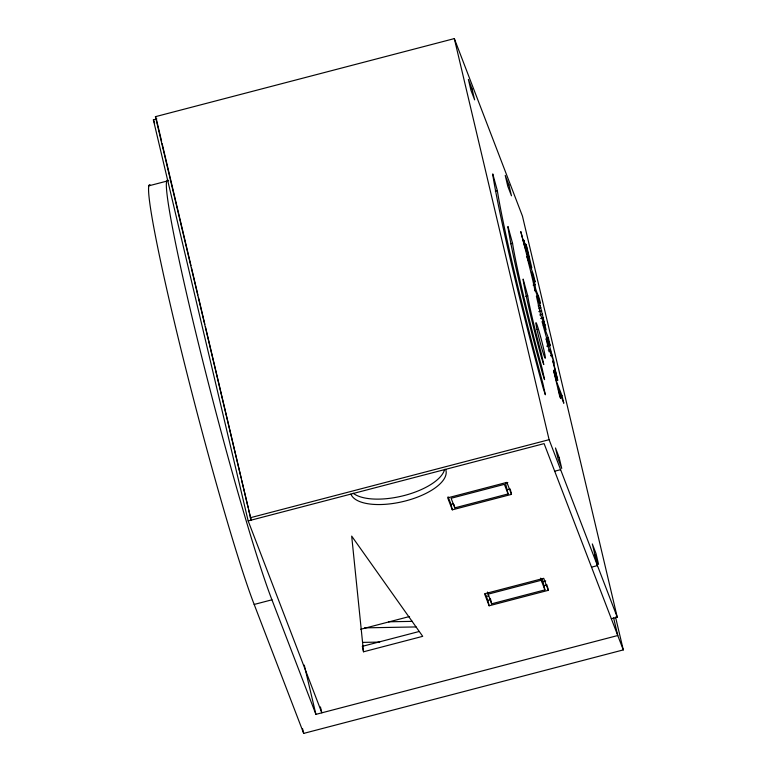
<?xml version="1.0" encoding="UTF-8"?>
<svg xmlns="http://www.w3.org/2000/svg" width="772" height="772" viewBox="0 0 772 772"><rect width="100%" height="100%" fill="white"/><g stroke="black" fill="none" stroke-linecap="round" stroke-linejoin="round"><path stroke-width="1.16" d="M535.092 284.598C534.996 291.121 540.024 296.738 540.207 303.415L534.977 289.616L535.035 291.025C532.844 279.425 529.785 267.913 526.803 256.198L533.336 274.359L535.141 281.973L531.435 272.159L535.092 284.598L533.124 285.109M248.632 509.607L251.132 520.154L155.423 116.678L454.322 38.6L522.451 216.102L617.243 617.175L611.327 618.729M320.448 706.959L321.827 712.826L248.169 520.926L153.377 119.853L156.832 118.946M148.706 185.859L166.463 181.217M495.363 191.186L497.342 190.674L492.768 173.903L492.787 174.897A192.952 9.862 75.4 0 0 543.179 388.142L545.37 394.772L542.938 383.616A174.578 8.926 75.4 0 1 497.342 190.674M510.562 243.769L512.531 243.257L507.957 226.485L507.976 227.479A131.694 6.736 75.4 0 0 542.369 373.03L544.569 379.65L542.127 368.495A113.32 5.79 75.4 0 1 512.531 243.257M525.751 296.351L527.72 295.84L523.146 279.068L523.165 280.062A70.445 3.599 75.4 0 0 541.568 357.918L543.758 364.538L541.317 353.383A52.062 2.663 75.4 0 1 527.72 295.84M536.472 296.487L538.451 295.965M538.161 305.905L540.139 305.384L546.103 329.914L540.747 315.217L536.405 296.12L540.139 305.384M538.885 308.231L540.854 307.71M538.808 311.627L541.77 310.855M539.724 314.976L542.687 314.194M540.632 318.508L543.594 317.736M542.533 321.992L544.501 321.47M543.314 325.398L545.283 324.877M546.422 338.59L548.4 338.078L550.214 345.74L547.232 337.779L554.257 362.879L547.917 346.348L546.113 338.734L548.689 345.624L546.721 346.145M548.284 350.218L550.253 349.706M548.824 351.646L550.803 351.135M550.484 355.776L552.462 355.265M250.205 517.761L549.104 439.683L617.243 617.175M248.169 520.926L544.106 443.62L623.293 649.908L303.685 733.4L254.181 604.447A226.64 11.59 75.4 0 1 182.617 355.979A226.64 11.59 75.4 0 1 149.961 184.662M507.793 482.51L505.506 483.108L508.072 493.945L454.805 507.86L451.118 498.268L504.386 484.353L508.072 493.945M554.701 471.209L560.617 469.665M448.088 496.782L451.022 504.415L453.347 503.807M506.731 489.863L510.215 488.956M511.489 494.369L506.886 482.375L447.702 497.843L452.305 509.829L511.489 494.369L510.466 490.037M254.181 604.447L271.937 599.805L315.912 714.37L617.774 635.52L613.615 617.928M487.952 594.208L541.22 580.293L544.907 589.895L491.629 603.81L487.441 592.047M591.526 567.159L597.451 565.606L592.327 543.932L596.003 553.524L598.57 564.361L594.884 554.769M360.688 629.267L409.565 616.5M486.379 596.428L488.705 595.82M542.233 581.837L545.727 580.93M485.337 593.822L487.856 600.355L490.172 599.757M543.556 585.803L547.039 584.896M548.323 590.319L543.72 578.324L484.526 593.784L489.13 605.779L548.323 590.319L547.3 585.987M362.242 646.367L419.109 631.515M363.525 651.79L422.709 636.331L351.685 536.115L363.525 651.79L362.502 647.447M388.499 621.798L412.422 621.363M364.606 627.858L416.089 626.932M362.946 642.381L379.708 642.082M548.4 338.078L542.05 321.548L548.689 345.624M155.423 116.678L156.34 119.081M153.377 119.853L154.67 123.221M615.535 617.069L623.293 649.908M454.322 38.6L549.104 439.683M542.34 579.048L544.907 589.895M540.709 578.131L541.22 580.293M490.355 598.387L491.629 603.81M487.856 600.355L489.13 605.779M454.032 504.608L454.805 507.86M451.022 504.415L452.305 509.829M304.274 665.117L315.912 714.37M302.576 728.71L303.685 733.4M156.62 120.249L161.609 141.363M162.159 143.708L190.983 265.674M191.543 268.019L197.912 294.991M198.472 297.336L204.841 324.308M205.4 326.652L241.154 477.936M241.704 480.28L248.082 507.262M445.627 469.347A49.003 20.4 -13.3 0 1 405.638 500.912A49.003 20.4 -13.3 0 1 350.922 494.09M444.633 469.318A49.003 20.4 -13.3 0 1 404.354 495.489A49.003 20.4 -13.3 0 1 353.161 493.212M271.937 599.805A226.64 11.59 75.4 0 1 198.645 344.341A226.64 11.59 75.4 0 1 168.711 180.841M526.562 254.065L520.791 231.571L524.796 246.876L526.408 251.064L523.792 240.102L529.109 258.118L525.78 244.116L526.851 246.924L531.821 267.913L526.562 254.065M562.006 395.698L556.786 382.265L553.563 370.27L559.555 395.631L560.636 398.458L558.378 388.992L563.801 403.254L562.006 395.698M472.068 89.021L468.392 79.419L470.949 90.266L474.635 99.858L472.068 89.021M508.902 184.962L505.216 175.369L507.783 186.206L511.469 195.808L508.902 184.962M553.765 363.602L552.742 360.92L557.741 380.393L553.765 363.602M559.179 457.574L555.493 447.982L558.059 458.819L561.736 468.421L559.179 457.574M536.974 329.374A18.374 0.936 75.4 0 0 545.061 358.102A18.374 0.936 75.4 0 0 539.869 334.122A18.374 0.936 75.4 0 0 536.974 329.374"/></g></svg>
